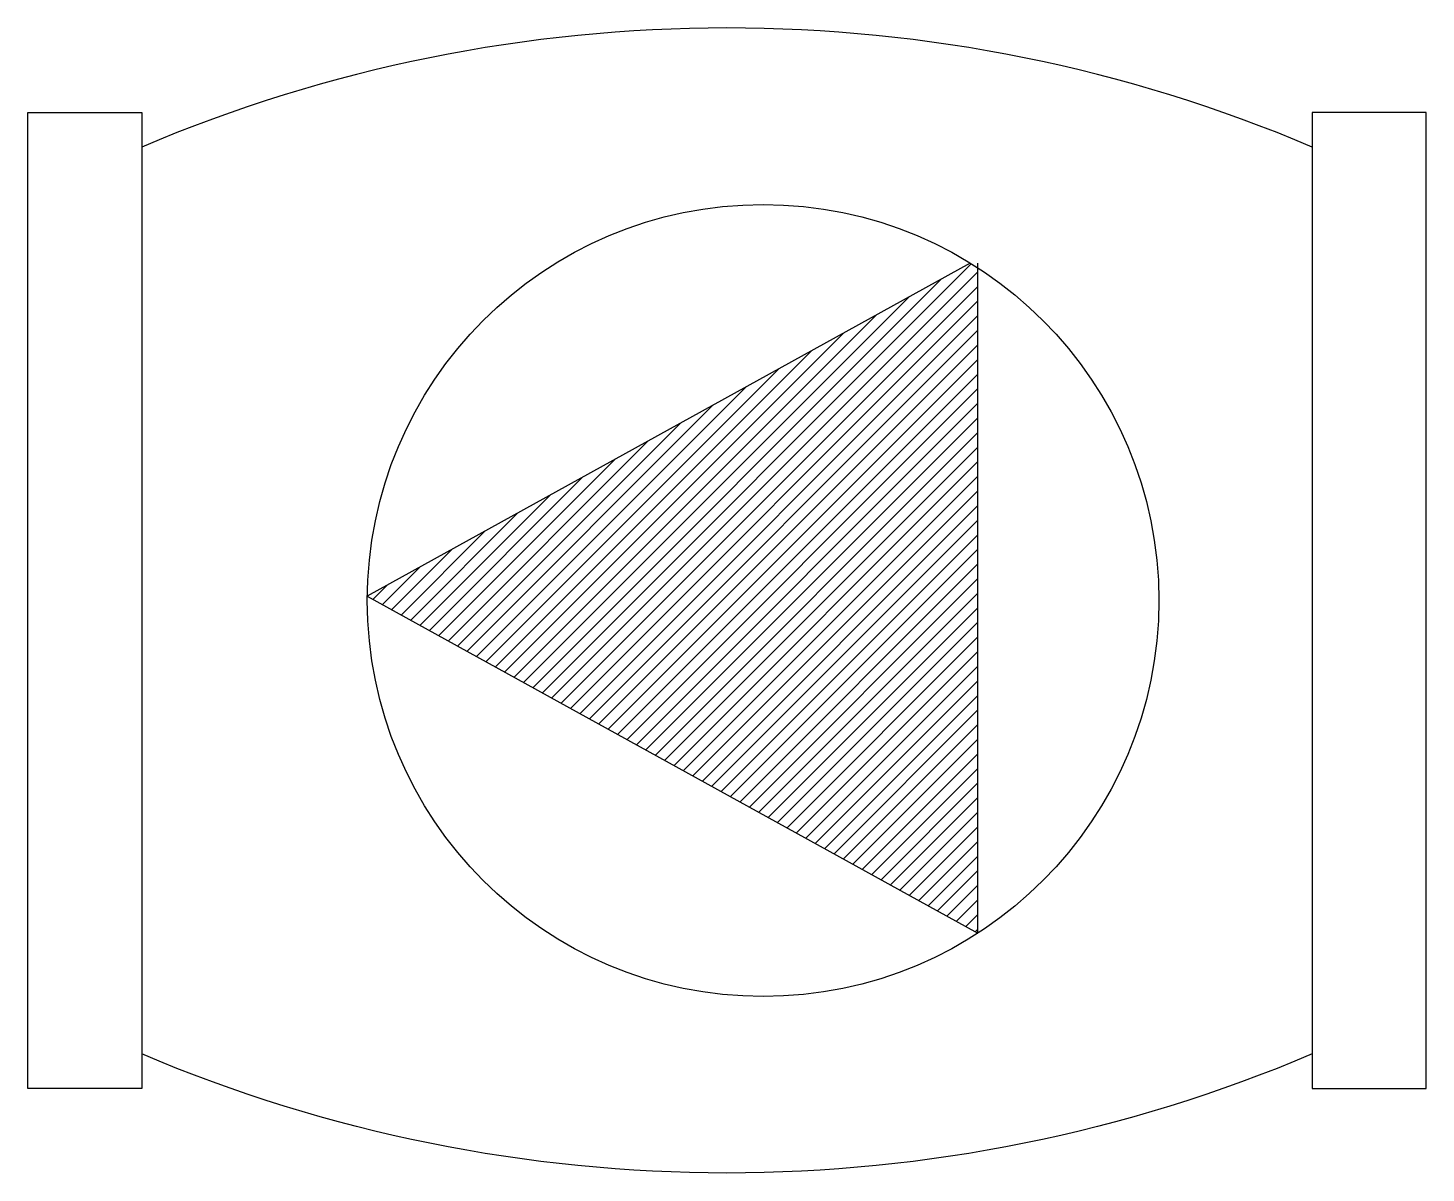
# Model space of a CAD drawing. Header units: millimetres. Extents: x 214201 to 215061, y -28615 to -27911.
import ezdxf

# ---------------------------------------------------------------- set-up
doc = ezdxf.new("R2010")
doc.units = ezdxf.units.MM
doc.header["$LTSCALE"] = 0.5
doc.layers.add('Contorno', color=3, linetype='Continuous')

msp = doc.modelspace()

# ---------------------------------------------------------------- hatches: boundary and pattern name
at = {"layer": 'Contorno', "true_color": 0x636466}
h = msp.add_hatch(dxfattribs=at)
h.set_pattern_fill('ANSI31', color=251, scale=2, angle=180)
h.set_pattern_definition([(225, (237515.647, -54291.1226), (4.4901281, -4.4901281), [])])
h.paths.add_polyline_path([(214410.06, -28260.18), (214785.59, -28467.43), (214785.59, -28058.44, 0.005663), (214780.92, -28055.5)])

# ---------------------------------------------------------------- linework, layer by layer
at = {"layer": 'Contorno'}
for points in [[(214991.3, -27984.15, 0.203328), (214271.3, -27984.15)], [(214991.3, -28541.72, -0.203328), (214271.3, -28541.72)]]:
    msp.add_lwpolyline(points, format="xyb", dxfattribs=at)
for points in [[(214271.3, -28562.94), (214201.3, -28562.94), (214201.3, -27962.94), (214271.3, -27962.94)], [(214991.3, -28562.94), (215061.3, -28562.94), (215061.3, -27962.94), (214991.3, -27962.94)]]:
    msp.add_lwpolyline(points, close=True, dxfattribs=at)
msp.add_lwpolyline([(214780.92, -28055.5), (214410.06, -28260.18), (214785.59, -28467.43), (214785.59, -28055.5)], dxfattribs=at)
msp.add_circle((214653.5, -28262.94), 243.45, dxfattribs=at)

doc.saveas('drawing.dxf')
